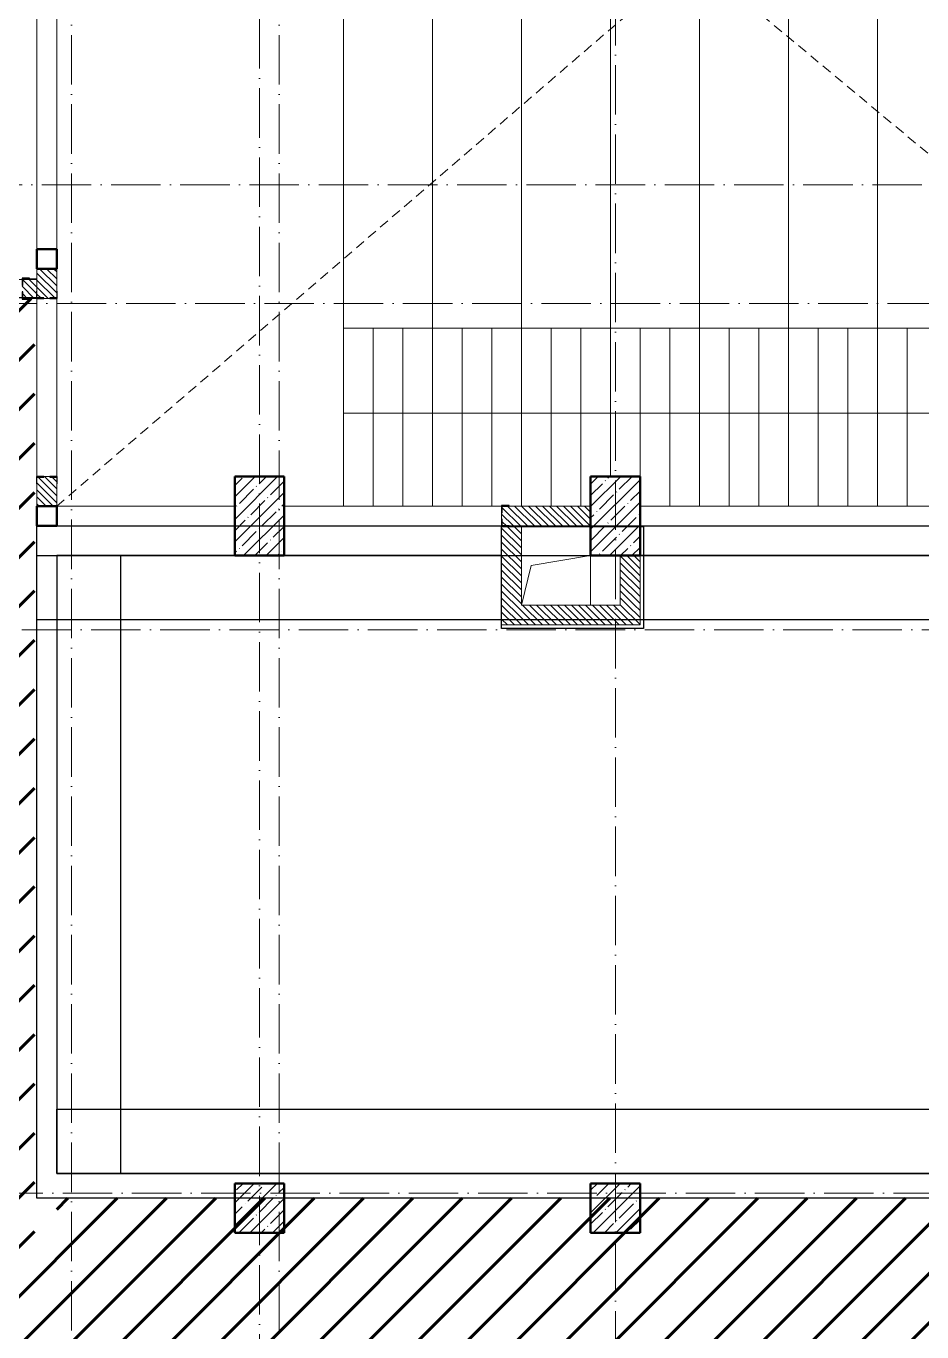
# Model space of a CAD drawing. Header units: millimetres. Extents: x -606178 to 312196, y -19338 to 632709.
# Drawn here: x -257611 to -248551, y 517974 to 531180 of the extents above; entities that cross this region are included whole.
import ezdxf

# ---------------------------------------------------------------- set-up
doc = ezdxf.new("R2010")
doc.units = ezdxf.units.MM
doc.linetypes.add('200_ШТРИХ_ш1п0_6_', pattern=[160, 100, -60])
doc.linetypes.add('50_200_ШТРИХ_1Т_ш5_п1_п1_', pattern=[700, 500, -100, 0, -100])
for name, color, linetype, lineweight in [('2) ПГП 4м', 4, 'Continuous', 30), ('3.1) ЖБ окна 1.2 м', 102, 'Continuous', 30), ('6.4.1) Окр пт с инж. ПТ2.16', 3, 'Continuous', 60), ('A-DETL-____-OTLN-3', 7, '200_ШТРИХ_ш1п0_6_', 9), ('A-FLOR-____-OTLN', 7, 'Continuous', 9), ('A-GENM-____-MCUT', 7, 'Continuous', 25), ('A-GENM-____-OTLN', 7, 'Continuous', 9), ('A-GENM-____-OTLN-1', 7, 'Continuous', 25), ('A-WALL-____-MCUT', 7, 'Continuous', 13), ('A-WALL-____-PATT-1', 7, 'Continuous', 9), ('I-WALL-____-OTLN', 7, 'Continuous', 9), ('S-COLS-____-MCUT', 7, 'Continuous', 50), ('S-COLS-____-OTLN', 7, 'Continuous', 9), ('S-GRID-____-OTLN-1', 7, '50_200_ШТРИХ_1Т_ш5_п1_п1_', 9), ('S-STRS-____-OTLN-1', 7, 'Continuous', 9), ('стяжа', 7, 'Continuous', 30)]:
    doc.layers.add(name, color=color, linetype=linetype, lineweight=lineweight)
pattern_1 = [(135, (-264901.3, 451794.26), (-35.35534, -35.35534), [])]

# ---------------------------------------------------------------- blocks, each defined once
blk = doc.blocks.new('BSC_Колонна _Прямоугольная - 500х800-V9-АР1_План отверстий 2 этажа в осях 1-64_Ю-ЯЯ')
at = {"layer": 'S-COLS-____-OTLN'}
h = blk.add_hatch(dxfattribs=at)
h.set_pattern_fill('FP_15', color=256, style=0, pattern_type=2)
h.set_pattern_definition([(45, (-9650, -74431.04), (-114.04925, 114.04925), []), (45, (-9535.95, -74431.04), (-114.04925, 114.04925), [201.613, -40.323, 3.353, -36.97])])
h.paths.add_polyline_path([(-250, -400), (250, -400), (250, 400), (-250, 400)], flags=0)
at = {"layer": 'S-COLS-____-MCUT'}
for p, q in [((250, 400), (-250, 400)), ((-250, 400), (-250, -400)), ((250, -400), (250, 400)), ((-250, -400), (250, -400))]:
    blk.add_line(p, q, dxfattribs=at)
blk = doc.blocks.new('BSC_Колонна _Прямоугольная - 500х500-25976076-АР1_План отверстий 2 этажа в осях 1-64_Ю-ЯЯ')
at = {"layer": 'S-COLS-____-OTLN'}
h = blk.add_hatch(dxfattribs=at)
h.set_pattern_fill('FP_16', color=256, style=0, pattern_type=2)
h.set_pattern_definition([(45, (-9650, -67431.04), (-114.04925, 114.04925), []), (45, (-9535.95, -67431.04), (-114.04925, 114.04925), [201.613, -40.323, 3.353, -36.97])])
h.paths.add_polyline_path([(-250, -250), (250, -250), (250, 250), (-250, 250)], flags=0)
at = {"layer": 'S-COLS-____-MCUT'}
for p, q in [((250, 250), (-250, 250)), ((-250, 250), (-250, -250)), ((250, -250), (250, 250)), ((-250, -250), (250, -250))]:
    blk.add_line(p, q, dxfattribs=at)
blk = doc.blocks.new('BSC_Колонна _Прямоугольная - 500х500-V10-АР1_План отверстий 2 этажа в осях 1-64_Ю-ЯЯ')
at = {"layer": 'S-COLS-____-OTLN'}
h = blk.add_hatch(dxfattribs=at)
h.set_pattern_fill('FP_18', color=256, style=0, pattern_type=2)
h.set_pattern_definition([(45, (-13250, -67431.04), (-114.04925, 114.04925), []), (45, (-13135.95, -67431.04), (-114.04925, 114.04925), [201.613, -40.323, 3.353, -36.97])])
h.paths.add_polyline_path([(-250, -250), (250, -250), (250, 250), (-250, 250)], flags=0)
at = {"layer": 'S-COLS-____-MCUT'}
for p, q in [((250, 250), (-250, 250)), ((-250, 250), (-250, -250)), ((250, -250), (250, 250)), ((-250, -250), (250, -250))]:
    blk.add_line(p, q, dxfattribs=at)
blk = doc.blocks.new('BSC_Колонна _Прямоугольная - 500х800-V65-АР1_План отверстий 2 этажа в осях 1-64_Ю-ЯЯ')
at = {"layer": 'S-COLS-____-OTLN'}
h = blk.add_hatch(dxfattribs=at)
h.set_pattern_fill('FP_76', color=256, style=0, pattern_type=2)
h.set_pattern_definition([(45, (-13250, -74431.04), (-114.04925, 114.04925), []), (45, (-13135.95, -74431.04), (-114.04925, 114.04925), [201.613, -40.323, 3.353, -36.97])])
h.paths.add_polyline_path([(-250, -400), (250, -400), (250, 400), (-250, 400)], flags=0)
at = {"layer": 'S-COLS-____-MCUT'}
for p, q in [((250, 400), (-250, 400)), ((-250, 400), (-250, -400)), ((250, -400), (250, 400)), ((-250, -400), (250, -400))]:
    blk.add_line(p, q, dxfattribs=at)
blk = doc.blocks.new('Фахверк_СКБ_Уголок - 200_3550_зеркало-28264001-АР1_План отверстий 2 этажа в осях 1-64_Ю-ЯЯ')
at = {"layer": 'A-GENM-____-MCUT'}
for p, q in [((200, 156), (125, 156)), ((125, 156), (125, 81)), ((131, 81), (131, 150)), ((131, 150), (200, 150)), ((200, 150), (200, 156)), ((125, 81), (131, 81)), ((131, 19), (125, 19)), ((125, 19), (125, -56)), ((131, -50), (131, 19)), ((125, -56), (200, -56)), ((200, -50), (131, -50)), ((200, -56), (200, -50))]:
    blk.add_line(p, q, dxfattribs=at)
blk = doc.blocks.new('AR_Отверстие прямоугольное _в плите_ - AR_Отверстие прямоугольное _в плите_-30553029-АР1_План отверстий 2 этажа в осях 1-64_Ю-ЯЯ')
at = {"layer": 'A-GENM-____-OTLN'}
for p, q in [((350, 250), (-350, 250)), ((-350, -250), (-250, 150)), ((-250, 150), (350, 250)), ((350, -250), (350, 250))]:
    blk.add_line(p, q, dxfattribs=at)
blk = doc.blocks.new('Фахверк_СКБ_Уголок - 200_3550-28267367-АР1_План отверстий 2 этажа в осях 1-64_Ю-ЯЯ')
at = {"layer": 'A-GENM-____-MCUT'}
for p, q in [((200, 156), (125, 156)), ((125, 156), (125, 81)), ((131, 81), (131, 150)), ((131, 150), (200, 150)), ((200, 150), (200, 156)), ((125, 81), (131, 81)), ((131, 19), (125, 19)), ((125, 19), (125, -56)), ((131, -50), (131, 19)), ((125, -56), (200, -56)), ((200, -50), (131, -50)), ((200, -56), (200, -50))]:
    blk.add_line(p, q, dxfattribs=at)
blk = doc.blocks.new('BSC_Колонна _Прямоугольная1 - 200х200 _металл_-35205626-АР1_План отверстий 2 этажа в осях 1-64_Ю-ЯЯ')
at = {"layer": 'S-COLS-____-MCUT'}
for p, q in [((100, 100), (-100, 100)), ((-100, 100), (-100, -100)), ((100, -100), (100, 100)), ((-100, -100), (100, -100))]:
    blk.add_line(p, q, dxfattribs=at)
blk = doc.blocks.new('BSC_Колонна _Прямоугольная1 - 200х200 _металл_-35201446-АР1_План отверстий 2 этажа в осях 1-64_Ю-ЯЯ')
at = {"layer": 'S-COLS-____-MCUT'}
for p, q in [((100, 100), (-100, 100)), ((-100, 100), (-100, -100)), ((100, -100), (100, 100)), ((-100, -100), (100, -100))]:
    blk.add_line(p, q, dxfattribs=at)

msp = doc.modelspace()

# ---------------------------------------------------------------- hatches: boundary and pattern name
at = {"layer": '6.4.1) Окр пт с инж. ПТ2.16'}
h = msp.add_hatch(dxfattribs=at)
h.set_pattern_fill('ANSI31', color=256, scale=111)
h.paths.add_polyline_path([(-259351.3011, 528425.3011), (-257525.5952, 528425.3011), (-257525.5952, 518825.3011), (-259351.3011, 518825.3011)])
h.paths.add_polyline_path([(-262451.3011, 518825.3011), (-257301.3011, 518825.3011), (-257301.3011, 513825.3011), (-262451.3011, 513825.3011)])
h.paths.add_polyline_path([(-219701.3011, 519325.3011), (-257301.3011, 519325.3011), (-257301.3011, 514975.3011), (-219701.3011, 514975.3011)])
at = {"layer": 'A-WALL-____-PATT-1'}
h = msp.add_hatch(dxfattribs=at)
h.set_pattern_fill('FP_6', color=256, style=0, pattern_type=2)
h.set_pattern_definition(pattern_1)
h.paths.add_polyline_path([(-257381.3011, 526325.3011), (-257301.3011, 526325.3011), (-257301.3011, 526619.3011), (-257370.3011, 526619.3011), (-257370.3011, 526625.3011), (-257432.3011, 526625.3011), (-257432.3011, 526619.3011), (-257501.3011, 526619.3011), (-257501.3011, 526325.3011)], flags=0)
h.paths.add_polyline_path([(-257370.3011, 528425.3011), (-257370.3011, 528431.3011), (-257301.3011, 528431.3011), (-257301.3011, 528725.3011), (-257501.3011, 528725.3011), (-257501.3011, 528431.3011), (-257432.3011, 528431.3011), (-257432.3011, 528425.3011)], flags=0)
h = msp.add_hatch(dxfattribs=at)
h.set_pattern_fill('FP_6', color=256, style=0, pattern_type=2)
h.set_pattern_definition(pattern_1)
h.paths.add_polyline_path([(-257507.3011, 528425.3011), (-257507.3011, 528500.3011), (-257501.3011, 528500.3011), (-257501.3011, 528625.3011), (-257645.3011, 528625.3011), (-257645.3011, 528556.3011), (-257651.3011, 528556.3011), (-257651.3011, 528494.3011), (-257645.3011, 528494.3011), (-257645.3011, 528425.3011), (-257576.3011, 528425.3011)], flags=0)
h = msp.add_hatch(dxfattribs=at)
h.set_pattern_fill('FP_6', color=256, style=0, pattern_type=2)
h.set_pattern_definition(pattern_1)
h.paths.add_polyline_path([(-252543.9775, 526125.3011), (-251901.3011, 526125.3011), (-251901.3011, 526325.3011), (-252795.3011, 526325.3011), (-252795.3011, 526256.3011), (-252801.3011, 526256.3011), (-252801.3011, 526194.3011), (-252795.3011, 526194.3011), (-252795.3011, 526125.3011), (-252726.3011, 526125.3011)], flags=0)
h = msp.add_hatch(dxfattribs=at)
h.set_pattern_fill('FP_6', color=256, style=0, pattern_type=2)
h.set_pattern_definition(pattern_1)
h.paths.add_polyline_path([(-252801.3011, 525125.3011), (-252601.3011, 525125.3011), (-252601.3011, 526125.3011), (-252726.3011, 526125.3011), (-252726.3011, 526119.3011), (-252801.3011, 526119.3011), (-252801.3011, 525162.9745)], flags=0)
h = msp.add_hatch(dxfattribs=at)
h.set_pattern_fill('FP_6', color=256, style=0, pattern_type=2)
h.set_pattern_definition(pattern_1)
h.paths.add_polyline_path([(-251401.3011, 525325.3011), (-251401.3011, 525825.3011), (-251601.3011, 525825.3011), (-251601.3011, 525325.3011)], flags=0)
h = msp.add_hatch(dxfattribs=at)
h.set_pattern_fill('FP_6', color=256, style=0, pattern_type=2)
h.set_pattern_definition(pattern_1)
h.paths.add_polyline_path([(-252601.3011, 525125.3011), (-251401.3011, 525125.3011), (-251401.3011, 525325.3011), (-252601.3011, 525325.3011), (-252601.3011, 525162.9745)], flags=0)

# ---------------------------------------------------------------- linework, layer by layer
for points in [[(-242001.3011, 525175.3011), (-257501.3011, 525175.3011), (-257501.3011, 525825.3011), (-242001.3011, 525825.3011)], [(-257301.3011, 519575.3011), (-256651.3011, 519575.3011), (-256651.3011, 525825.3011), (-257301.3011, 525825.3011)], [(-241801.3011, 519575.3011), (-257301.3011, 519575.3011), (-257301.3011, 520225.3011), (-241801.3011, 520225.3011)]]:
    msp.add_lwpolyline(points, close=True)
at = {"layer": '2) ПГП 4м'}
for points in [[(-257501.3011, 528612.8011), (-262251.3011, 528625.3011), (-262251.3011, 529025.3011), (-264651.3011, 529025.3011), (-264651.3011, 528625.3011), (-266851.3011, 528625.3011)], [(-257501.3011, 528431.3011), (-259351.3011, 528431.3011)]]:
    msp.add_lwpolyline(points, dxfattribs=at)
at = {"layer": '3.1) ЖБ окна 1.2 м'}
for points in [[(-252801.3011, 525825.3011), (-257301.3011, 525825.3011), (-257301.3011, 519575.3011), (-241801.3011, 519575.3011), (-241451.3011, 519575.3011), (-241451.3011, 522475.3011), (-241901.3011, 522475.3011), (-241901.3011, 522975.3011), (-241451.3011, 522975.3011), (-241451.3011, 525825.3011), (-246701.3011, 525825.3011)], [(-248101.3011, 525825.3011), (-251401.3011, 525825.3011)]]:
    msp.add_lwpolyline(points, dxfattribs=at)
at = {"layer": 'A-DETL-____-OTLN-3'}
for p, q in [((-257301.3011, 526325.3011), (-244651.3011, 537225.3011)), ((-257301.3011, 537225.3011), (-244201.3011, 526325.3011))]:
    msp.add_line(p, q, dxfattribs=at)
at = {"layer": 'A-FLOR-____-OTLN'}
for p, q in [((-252601.3011, 525825.3011), (-251901.3011, 525825.3011)), ((-251901.3011, 525825.3011), (-251901.3011, 525325.3011))]:
    msp.add_line(p, q, dxfattribs=at)
at = {"layer": 'A-WALL-____-MCUT'}
for p, q in [((-257501.3011, 528725.3011), (-257501.3011, 528500.3011)), ((-257301.3011, 528500.3011), (-257301.3011, 528725.3011)), ((-257501.3011, 528625.3011), (-257576.3011, 528625.3011)), ((-257576.3011, 528425.3011), (-257507.3011, 528425.3011)), ((-257432.3011, 528425.3011), (-257370.3011, 528425.3011)), ((-257370.3011, 526625.3011), (-257432.3011, 526625.3011)), ((-257501.3011, 526550.3011), (-257501.3011, 526325.3011)), ((-257301.3011, 526325.3011), (-257301.3011, 526550.3011)), ((-251901.3011, 526325.3011), (-252726.3011, 526325.3011)), ((-252801.3011, 526256.3011), (-252801.3011, 526194.3011)), ((-252801.3011, 526119.3011), (-252801.3011, 525125.3011)), ((-252726.3011, 526125.3011), (-251901.3011, 526125.3011)), ((-252601.3011, 525325.3011), (-252601.3011, 526125.3011)), ((-251601.3011, 525825.3011), (-251601.3011, 525325.3011)), ((-251401.3011, 525125.3011), (-251401.3011, 525825.3011)), ((-251601.3011, 525325.3011), (-252601.3011, 525325.3011)), ((-252801.3011, 525125.3011), (-251401.3011, 525125.3011))]:
    msp.add_line(p, q, dxfattribs=at)
at = {"layer": 'I-WALL-____-OTLN'}
for p, q in [((-257501.3011, 528925.3011), (-257501.3011, 534375.3011)), ((-257301.3011, 534375.3011), (-257301.3011, 528925.3011)), ((-257501.3011, 526625.3011), (-257501.3011, 528425.3011)), ((-257301.3011, 528425.3011), (-257301.3011, 526625.3011)), ((-257301.3011, 526325.3011), (-255501.3011, 526325.3011)), ((-255001.3011, 526325.3011), (-252801.3011, 526325.3011)), ((-251401.3011, 526325.3011), (-248101.3011, 526325.3011)), ((-255501.3011, 526125.3011), (-257301.3011, 526125.3011)), ((-252801.3011, 526125.3011), (-255001.3011, 526125.3011)), ((-248101.3011, 526125.3011), (-251401.3011, 526125.3011))]:
    msp.add_line(p, q, dxfattribs=at)
at = {"layer": 'S-GRID-____-OTLN-1'}
for p, q in [((-257151.3011, 504685.847), (-257151.3011, 542687.1106)), ((-255251.3011, 504847.6889), (-255251.3011, 542687.1106)), ((-251651.3011, 542687.1106), (-251651.3011, 504685.847)), ((-255051.3011, 504685.847), (-255051.3011, 542435.5743)), ((-217746.7033, 529575.3011), (-269570.0713, 529575.3011)), ((-232296.3011, 528375.3011), (-269570.0713, 528375.3011)), ((-240351.3011, 525075.3011), (-269570.0713, 525075.3011)), ((-160826.8945, 519375.3011), (-269570.0713, 519375.3011))]:
    msp.add_line(p, q, dxfattribs=at)
at = {"layer": 'S-STRS-____-OTLN-1'}
for p, q in [((-254401.3011, 537225.3011), (-254401.3011, 528125.3011)), ((-254401.3011, 537225.3011), (-254401.3011, 528125.3011)), ((-253501.3011, 537225.3011), (-253501.3011, 528125.3011)), ((-253501.3011, 537225.3011), (-253501.3011, 528125.3011)), ((-252601.3011, 537225.3011), (-252601.3011, 528125.3011)), ((-252601.3011, 537225.3011), (-252601.3011, 528125.3011)), ((-250801.3011, 537225.3011), (-250801.3011, 528125.3011)), ((-250801.3011, 537225.3011), (-250801.3011, 528125.3011)), ((-249901.3011, 537225.3011), (-249901.3011, 528125.3011)), ((-249901.3011, 537225.3011), (-249901.3011, 528125.3011)), ((-249001.3011, 537225.3011), (-249001.3011, 528125.3011)), ((-249001.3011, 537225.3011), (-249001.3011, 528125.3011)), ((-251701.3011, 536675.3011), (-251701.3011, 528125.3011)), ((-251701.3011, 536675.3011), (-251701.3011, 528125.3011)), ((-254401.3011, 528125.3011), (-253501.3011, 528125.3011)), ((-254401.3011, 528125.3011), (-254401.3011, 526325.3011)), ((-254401.3011, 528125.3011), (-254401.3011, 526325.3011)), ((-254101.3011, 528125.3011), (-254101.3011, 526325.3011)), ((-254101.3011, 528125.3011), (-254101.3011, 526325.3011)), ((-253801.3011, 528125.3011), (-253501.3011, 528125.3011)), ((-253801.3011, 528125.3011), (-253801.3011, 526325.3011)), ((-253801.3011, 528125.3011), (-253801.3011, 526325.3011)), ((-253501.3011, 528125.3011), (-252601.3011, 528125.3011)), ((-253501.3011, 528125.3011), (-253501.3011, 526325.3011)), ((-253501.3011, 528125.3011), (-253501.3011, 526325.3011)), ((-253201.3011, 528125.3011), (-253201.3011, 526325.3011)), ((-253201.3011, 528125.3011), (-253201.3011, 526325.3011)), ((-252901.3011, 528125.3011), (-252601.3011, 528125.3011)), ((-252901.3011, 528125.3011), (-252901.3011, 526325.3011)), ((-252901.3011, 528125.3011), (-252901.3011, 526325.3011)), ((-252601.3011, 528125.3011), (-251701.3011, 528125.3011)), ((-252601.3011, 528125.3011), (-252601.3011, 526325.3011)), ((-252601.3011, 528125.3011), (-252601.3011, 526325.3011)), ((-252301.3011, 528125.3011), (-252301.3011, 526325.3011)), ((-252301.3011, 528125.3011), (-252301.3011, 526325.3011)), ((-252001.3011, 528125.3011), (-251701.3011, 528125.3011)), ((-252001.3011, 528125.3011), (-252001.3011, 526325.3011)), ((-252001.3011, 528125.3011), (-252001.3011, 526325.3011)), ((-251701.3011, 528125.3011), (-250801.3011, 528125.3011)), ((-251701.3011, 528125.3011), (-251701.3011, 526625.3011)), ((-251701.3011, 528125.3011), (-251701.3011, 526625.3011)), ((-251401.3011, 528125.3011), (-251401.3011, 526625.3011)), ((-251401.3011, 528125.3011), (-251401.3011, 526625.3011)), ((-251101.3011, 528125.3011), (-250801.3011, 528125.3011)), ((-251101.3011, 528125.3011), (-251101.3011, 526325.3011)), ((-251101.3011, 528125.3011), (-251101.3011, 526325.3011)), ((-250801.3011, 528125.3011), (-249901.3011, 528125.3011)), ((-250801.3011, 528125.3011), (-250801.3011, 526325.3011)), ((-250801.3011, 528125.3011), (-250801.3011, 526325.3011)), ((-250501.3011, 528125.3011), (-250501.3011, 526325.3011)), ((-250501.3011, 528125.3011), (-250501.3011, 526325.3011)), ((-250201.3011, 528125.3011), (-249901.3011, 528125.3011)), ((-250201.3011, 528125.3011), (-250201.3011, 526325.3011)), ((-250201.3011, 528125.3011), (-250201.3011, 526325.3011)), ((-249901.3011, 528125.3011), (-249001.3011, 528125.3011)), ((-249901.3011, 528125.3011), (-249901.3011, 526325.3011)), ((-249901.3011, 528125.3011), (-249901.3011, 526325.3011)), ((-249601.3011, 528125.3011), (-249601.3011, 526325.3011)), ((-249601.3011, 528125.3011), (-249601.3011, 526325.3011)), ((-249301.3011, 528125.3011), (-249001.3011, 528125.3011)), ((-249301.3011, 528125.3011), (-249301.3011, 526325.3011)), ((-249301.3011, 528125.3011), (-249301.3011, 526325.3011)), ((-249001.3011, 528125.3011), (-248101.3011, 528125.3011)), ((-249001.3011, 528125.3011), (-249001.3011, 526325.3011)), ((-249001.3011, 528125.3011), (-249001.3011, 526325.3011)), ((-248701.3011, 528125.3011), (-248701.3011, 526325.3011)), ((-248701.3011, 528125.3011), (-248701.3011, 526325.3011)), ((-254401.3011, 527265.3011), (-254101.3011, 527265.3011)), ((-254101.3011, 527265.3011), (-253801.3011, 527265.3011)), ((-253801.3011, 527265.3011), (-253501.3011, 527265.3011)), ((-253501.3011, 527265.3011), (-253201.3011, 527265.3011)), ((-253201.3011, 527265.3011), (-252901.3011, 527265.3011)), ((-252901.3011, 527265.3011), (-252601.3011, 527265.3011)), ((-252601.3011, 527265.3011), (-252301.3011, 527265.3011)), ((-252301.3011, 527265.3011), (-252001.3011, 527265.3011)), ((-252001.3011, 527265.3011), (-251701.3011, 527265.3011)), ((-251701.3011, 527265.3011), (-251401.3011, 527265.3011)), ((-251401.3011, 527265.3011), (-251101.3011, 527265.3011)), ((-251101.3011, 527265.3011), (-250801.3011, 527265.3011)), ((-250801.3011, 527265.3011), (-250501.3011, 527265.3011)), ((-250501.3011, 527265.3011), (-250201.3011, 527265.3011)), ((-250201.3011, 527265.3011), (-249901.3011, 527265.3011)), ((-249901.3011, 527265.3011), (-249601.3011, 527265.3011)), ((-249601.3011, 527265.3011), (-249301.3011, 527265.3011)), ((-249301.3011, 527265.3011), (-249001.3011, 527265.3011)), ((-249001.3011, 527265.3011), (-248701.3011, 527265.3011)), ((-248701.3011, 527265.3011), (-248401.3011, 527265.3011))]:
    msp.add_line(p, q, dxfattribs=at)
at = {"layer": 'стяжа'}
for points in [[(-241801.3011, 519325.3011), (-257501.3011, 519325.3011), (-257501.3011, 526125.3011), (-241801.3011, 526125.3011)], [(-252801.3011, 526119.3011), (-251368.037, 526119.3011), (-251368.037, 525086.0707), (-252801.3011, 525086.0707)]]:
    msp.add_lwpolyline(points, close=True, dxfattribs=at)

# ---------------------------------------------------------------- block references
at = {"layer": 'A-GENM-____-OTLN'}
msp.add_blockref('AR_Отверстие прямоугольное _в плите_ - AR_Отверстие прямоугольное _в плите_-30553029-АР1_План отверстий 2 этажа в осях 1-64_Ю-ЯЯ', (-252251.3011, 525575.3011), dxfattribs=at)
at = {"layer": 'A-GENM-____-OTLN-1'}
for name, p in [('Фахверк_СКБ_Уголок - 200_3550_зеркало-28264001-АР1_План отверстий 2 этажа в осях 1-64_Ю-ЯЯ', (-257776.3011, 528475.3011)), ('Фахверк_СКБ_Уголок - 200_3550-28267367-АР1_План отверстий 2 этажа в осях 1-64_Ю-ЯЯ', (-252926.3011, 526175.3011))]:
    msp.add_blockref(name, p, dxfattribs=at)
for p, rotation in [((-257351.3011, 528300.3011), 89.99999999999991), ((-257451.3011, 526750.3011), 269.9999999999999)]:
    msp.add_blockref('Фахверк_СКБ_Уголок - 200_3550-28267367-АР1_План отверстий 2 этажа в осях 1-64_Ю-ЯЯ', p, dxfattribs=dict(at, rotation=rotation))
at = {"layer": 'S-COLS-____-OTLN', "rotation": 270.0000000000001}
for name, p in [('BSC_Колонна _Прямоугольная1 - 200х200 _металл_-35205626-АР1_План отверстий 2 этажа в осях 1-64_Ю-ЯЯ', (-257401.3011, 528825.3011)), ('BSC_Колонна _Прямоугольная1 - 200х200 _металл_-35201446-АР1_План отверстий 2 этажа в осях 1-64_Ю-ЯЯ', (-257401.3011, 526225.3011))]:
    msp.add_blockref(name, p, dxfattribs=at)
at = {"layer": 'S-COLS-____-OTLN'}
for name, p in [('BSC_Колонна _Прямоугольная - 500х800-V9-АР1_План отверстий 2 этажа в осях 1-64_Ю-ЯЯ', (-255251.3011, 526225.3011)), ('BSC_Колонна _Прямоугольная - 500х800-V65-АР1_План отверстий 2 этажа в осях 1-64_Ю-ЯЯ', (-251651.3011, 526225.3011)), ('BSC_Колонна _Прямоугольная - 500х500-25976076-АР1_План отверстий 2 этажа в осях 1-64_Ю-ЯЯ', (-255251.3011, 519225.3011)), ('BSC_Колонна _Прямоугольная - 500х500-V10-АР1_План отверстий 2 этажа в осях 1-64_Ю-ЯЯ', (-251651.3011, 519225.3011))]:
    msp.add_blockref(name, p, dxfattribs=at)

doc.saveas('drawing.dxf')
